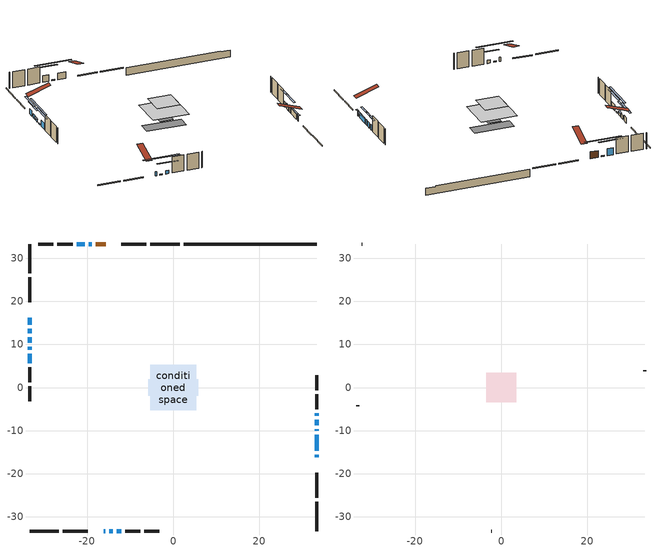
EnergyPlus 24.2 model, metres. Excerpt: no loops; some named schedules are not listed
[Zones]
conditioned space
 floor outside (Floor1 construction): -2,-2 -2,2 2,2 2,-2 z0.52
 floor adiabatic (AdiabaticFloorConstruction): -5.29,-5.29 -5.29,5.29 5.29,5.29 5.29,-5.29 z2.96
 floor foundation (Slab1 construction): -5.84,-1.88 -5.84,1.88 5.84,1.88 5.84,-1.88 z-1.8
 wall outside (RimJoist1 construction): 1.49,33.31 -5.29,33.31 / -33.31,-33.31 -26.52,-33.31 / -33.31,33.31 -33.31,26.52 / 33.31,-33.31 33.31,-26.52 z0.52:0.82
 wall outside (RimJoist2 construction): -6.22,33.31 -12.01,33.31 / -25.6,-33.31 -19.8,-33.31 / -33.31,25.6 -33.31,19.8 / 33.31,-25.6 33.31,-19.8 z0.52:0.82
 wall outside (AdiabaticWallConstruction 1): -15.65,33.31 -17.98,33.31 z0.52:2.55
 wall outside (AdiabaticWallConstruction): -16.17,-33.31 -15.76,-33.31 / -33.31,13.62 -33.31,12.55 z0.52:1.74; -33.31,16.17 -33.31,14.54 / 33.31,-16.17 33.31,-15.61 / 33.31,-10.1 33.31,-9.64 / 33.31,-8.71 33.31,-7.49 / 33.31,-6.56 33.31,-6 z0.52:2.15; 33.31,-14.68 33.31,-11.02 z0.52:2.04; -33.31,11.62 -33.31,10.4 z0.52:1.34; -18.9,33.31 -19.67,33.31 / -14.83,-33.31 -14.07,-33.31 / -33.31,9.47 -33.31,8.71 z0.52:0.83; -20.6,33.31 -22.43,33.31 z0.52:2.55; -13.14,-33.31 -12.12,-33.31 z0.52:1.54; -33.31,7.78 -33.31,5.65 z0.52:2.35
 wall outside (Wall1 construction): -23.36,33.31 -26.87,33.31 / -11.19,-33.31 -7.68,-33.31 / -33.31,4.72 -33.31,1.2 / 33.31,-5.07 33.31,-1.56 z0.52:5.4
 wall outside (Wall2 construction): -27.8,33.31 -31.31,33.31 / -6.75,-33.31 -3.24,-33.31 / -33.31,0.27 -33.31,-3.24 / 33.31,-0.63 33.31,2.88 z0.52:5.4
 wall foundation (FoundationWall1 construction): 2.42,33.31,-1.8 2.42,33.31,0.52 30.22,33.31,0.52 30.22,33.31,0.29 33.31,33.31,0.29 33.31,33.31,-1.8
 window (WindowConstruction 11): -16.17,-33.31 -15.76,-33.31 z0.52:1.74
 window (WindowConstruction 6): -33.31,16.17 -33.31,14.54 z0.52:2.14
 window (WindowConstruction 7): -33.31,13.61 -33.31,12.55 z0.52:1.74
 window (WindowConstruction 8): 33.31,-16.17 33.31,-15.61 z0.52:2.14
 window (WindowConstruction 9): 33.31,-14.68 33.31,-11.02 z0.52:2.04
 window (WindowConstruction 10): -33.31,11.62 -33.31,10.4 z0.52:1.33
 window (WindowConstruction 12): -18.91,33.31 -19.67,33.31 z0.52:0.82
 window (WindowConstruction 13): -14.83,-33.31 -14.07,-33.31 z0.52:0.82
 window (WindowConstruction 14): -33.31,9.47 -33.31,8.71 z0.52:0.82
 window (WindowConstruction): 33.31,-10.1 33.31,-9.64 z0.52:2.14
 window (WindowConstruction 1): 33.31,-8.71 33.31,-7.49 z0.52:2.14
 window (WindowConstruction 2): 33.31,-6.56 33.31,-6 z0.52:2.14
 window (WindowConstruction 3): -20.6,33.31 -22.43,33.31 z0.52:2.55
 window (WindowConstruction 4): -13.14,-33.31 -12.12,-33.31 z0.52:1.53
 window (WindowConstruction 5): -33.31,7.78 -33.31,5.65 z0.52:2.35
 door (Door): -15.65,33.31 -17.98,33.31 z0.52:2.55
 ceiling adiabatic (AdiabaticFloorConstruction): 5.29,-5.29 5.29,5.29 -5.29,5.29 -5.29,-5.29 z2.96
attic - vented
 floor to conditioned space (Floor2 construction Reversed): -3.46,-3.46 -3.46,3.46 3.46,3.46 3.46,-3.46 z5.4
 wall outside (Wall3 construction): -32.24,33.31 -32.38,33.31 / -2.31,-33.31 -2.17,-33.31 / -33.31,-4.17 -33.31,-4.31 / 33.31,3.81 33.31,3.95 z0.52:5.4
 roof outside (Roof1 construction): -14.72,33.31,5.4 -14.72,26.57,7.64 -12.94,26.57,7.64 -12.94,33.31,5.4; -17.1,-33.31,5.4 -17.1,-26.57,7.64 -18.87,-26.57,7.64 -18.87,-33.31,5.4; -33.31,17.1,5.4 -26.57,17.1,7.64 -26.57,18.87,7.64 -33.31,18.87,5.4; 33.31,-17.1,5.4 26.57,-17.1,7.64 26.57,-18.87,7.64 33.31,-18.87,5.4
shading: -33.31,11.97 -33.31,18.75 -33.72,18.75 -33.72,11.97 z4.72; -33.31,9.97 -33.31,16.19 -33.72,16.19 -33.72,9.97 z4.32; 33.31,-15.41 33.31,-16.37 33.72,-16.37 33.72,-15.41 z2.35; 33.31,-10.82 33.31,-14.88 33.72,-14.88 33.72,-10.82 z2.25; -33.31,10.2 -33.31,11.82 -33.72,11.82 -33.72,10.2 z1.53; -24.74,33.31 -13.84,33.31 -13.84,33.72 -24.74,33.72 z5.89; -9,-33.31 -19.9,-33.31 -19.9,-33.72 -9,-33.72 z5.89; -33.31,3.64 -33.31,14.54 -33.72,14.54 -33.72,3.64 z5.89; 33.31,-7.06 33.31,-12.67 33.72,-12.67 33.72,-7.06 z4.72; 33.31,-4.91 33.31,-11.29 33.72,-11.29 33.72,-4.91 z4.72; 33.31,-3.42 33.31,-9.14 33.72,-9.14 33.72,-3.42 z4.72; -25,33.31 -18.02,33.31 -18.02,33.72 -25,33.72 z5.13; -9.54,-33.31 -15.72,-33.31 -15.72,-33.72 -9.54,-33.72 z4.11; -33.31,3.07 -33.31,10.36 -33.72,10.36 -33.72,3.07 z4.93
[Building]
Building 1: Terrain=Suburbs
[Site:Location]
Toronto City Centre_ON: Latitude {deg}=43.63; Longitude {deg}=-79.39; Time Zone {hr}=-5; Elevation {m}=77; Keep Site Location Information=Yes
[Site:GroundTemperature:Shallow]
5.01852, 3.26908, 3.12898, 3.95918, 7.29196, 10.6092, 13.4851, 15.3069, 15.4617, 13.9799, 11.1774, 7.9619
[Site:WaterMainsTemperature]
Calculation Method=Schedule; Temperature Schedule=mains temperature schedule
[Material] Roughness=Rough; Thermal Absorptance=0.9
Name | Thickness {m} | Conductivity {W/m-K} | Density {kg/m3} | Specific Heat {J/kg-K} | Solar Absorptance | Visible Absorptance
asphalt or fiberglass shingles | 0.00635 | 0.162714 | 1121.4 | 1465.45 | 0.95 | 0.95
ceiling loosefill ins | 0.169333 | 0.0480833 | 16.02 | 1046.75 | 0.7 | 0.7
ceiling stud and cavity | 0.1397 | 0.135619 | 65.682 | 1177.47 | 0.7 | 0.7
concrete 4.0 in. | 0.1016 | 1.803125 | 2242.8 | 837.4 | 0.7 | 0.7
concrete 8.0 in. | 0.2032 | 1.803125 | 2242.8 | 837.4 | 0.7 | 0.7
door material | 0.04445 | 0.053851 | 512.64 | 1214.23 | 0.7 | 0.7
exterior vertical ins | 0.00222023 | 0.029427 | 32.04 | 1214.23 | 0.7 | 0.7
floor covering | 0.0127 | 0.0433444 | 54.468 | 1339.84 | 0.6 | 0.6
floor rigid ins | 0.051816 | 0.029427 | 32.04 | 1214.23 | 0.7 | 0.7
floor rigid ins 1; wall rigid ins | 0.512978 | 0.029427 | 32.04 | 1214.23 | 0.7 | 0.7
floor stud and cavity | 0.1397 | 1.36326 | 92.3553 | 1139.71 | 0.7 | 0.7
floor stud and cavity 1 | 0.1397 | 1.75129 | 37.0049 | 1207.88 | 0.7 | 0.7
furniture material conditioned space 1 | 0.1524 | 0.115458 | 640.8 | 1214.23 | 0.6 | 0.6
gypsum board | 0.0127 | 0.160291 | 801 | 837.4 | 0.6 | 0.6
gypsum board 1 | 0.0127 | 0.160291 | 801 | 837.4 | 0.7 | 0.7
osb sheathing 0.5 in. | 0.0127 | 0.115458 | 512.64 | 1214.23 | 0.7 | 0.7
osb sheathing 0.75 in. | 0.01905 | 0.115458 | 512.64 | 1214.23 | 0.7 | 0.7
osb sheathing 2.0 in. | 0.0508 | 0.115458 | 512.64 | 1214.23 | 0.7 | 0.7
rim joist stud and cavity | 0.0508 | 0.0451784 | 125.044 | 1163.47 | 0.6 | 0.6
rim joist stud and cavity 1 | 0.0508 | 0.0332151 | 125.044 | 1163.47 | 0.6 | 0.6
wall stud and cavity | 0.1397 | 0.0819611 | 139.0536 | 1170.24 | 0.7 | 0.7
wall stud and cavity 1 | 0.1397 | 0.0823866 | 139.0536 | 1170.24 | 0.7 | 0.7
wall stud and cavity 2 | 0.0889 | 6.9971 | 50.32683 | 1063.81 | 0.6 | 0.6
wall stud and cavity 3 | 0.0889 | 0.380278 | 52.3479 | 1209.89 | 0.7 | 0.7
wall stud and cavity 4 | 0.0889 | 0.391764 | 83.0341 | 1211.67 | 0.7 | 0.7
wood siding | 0.0254 | 0.102417 | 544.68 | 1172.36 | 0.74 | 0.74
wood siding 1 | 0.00254 | 0.102417 | 544.68 | 1172.36 | 0.74 | 0.74
wood siding 2; wood siding 3; wood siding 4 | 0.0254 | 0.102417 | 544.68 | 1172.36 | 0.7 | 0.7
[WindowMaterial:SimpleGlazingSystem]
Name | U-Factor {W/m2-K} | Solar Heat Gain Coefficient
WindowMaterial | 3.13085 | 0.48
WindowMaterial 1 | 2.90827 | 0.68
WindowMaterial 10 | 3.026374 | 0.54
WindowMaterial 11 | 3.06442 | 0.51
WindowMaterial 2 | 2.96903 | 0.62
WindowMaterial 3 | 2.97584 | 0.59
WindowMaterial 4 | 2.938365 | 0.65
WindowMaterial 5 | 2.881585 | 0.7
WindowMaterial 6 | 2.89578 | 0.69
WindowMaterial 7 | 2.927009 | 0.66
WindowMaterial 8 | 2.91111 | 0.68
WindowMaterial 9 | 2.983789 | 0.6
[Construction]
AdiabaticFloorConstruction: floor stud and cavity 1, floor rigid ins 1, osb sheathing 0.75 in., floor covering
AdiabaticWallConstruction: wood siding 3, wall rigid ins, wall stud and cavity 3, gypsum board
AdiabaticWallConstruction 1: wood siding 4, wall rigid ins, wall stud and cavity 3, gypsum board
Door: door material
Floor1 construction: floor stud and cavity, floor rigid ins, osb sheathing 0.75 in., floor covering
Floor2 construction Reversed: gypsum board, ceiling stud and cavity, ceiling loosefill ins
FoundationWall1 construction: concrete 8.0 in., gypsum board 1
furniture construction conditioned space 1: furniture material conditioned space 1
PartitionWallConstruction: gypsum board, wall stud and cavity 4, gypsum board
RimJoist1 construction: wood siding 2, osb sheathing 2.0 in., rim joist stud and cavity
RimJoist2 construction: wood siding 2, osb sheathing 2.0 in., rim joist stud and cavity 1
Roof1 construction: asphalt or fiberglass shingles
Slab1 construction: concrete 4.0 in.
Wall1 construction: wood siding, osb sheathing 0.5 in., wall stud and cavity, gypsum board
Wall2 construction: wood siding, osb sheathing 0.5 in., wall stud and cavity 1, gypsum board
Wall3 construction: wood siding 1, wall stud and cavity 2
WindowConstruction: WindowMaterial
WindowConstruction 1: WindowMaterial 1
WindowConstruction 10: WindowMaterial 9
WindowConstruction 11: WindowMaterial 10
WindowConstruction 12; WindowConstruction 13; WindowConstruction 14: WindowMaterial 11
WindowConstruction 2; WindowConstruction 8: WindowMaterial 2
WindowConstruction 3: WindowMaterial 3
WindowConstruction 4: WindowMaterial 4
WindowConstruction 5: WindowMaterial 5
WindowConstruction 6: WindowMaterial 6
WindowConstruction 7: WindowMaterial 7
WindowConstruction 9: WindowMaterial 8
[Zone] Multiplier=1; Part of Total Floor Area=Yes
Name | Volume {m3}
attic - vented | 17.4779
conditioned space | 399.8
[Space]
Name | Zone | Volume {m3}
attic - vented 1 | attic - vented | 17.4779
conditioned space 1 | conditioned space | 399.8
[ZoneInfiltration:EffectiveLeakageArea]
infil attic - vented 1: Zone or Space=attic - vented 1; Schedule=Always On Discrete; Effective Air Leakage Area {cm2}=2017.26; Stack Coefficient=0.000495394; Wind Coefficient=1.50382e-05
[ZoneMixing]
whole house fan mix: Zone or Space=attic - vented; Schedule=Always On Continuous; Design Flow Rate Calculation Method=Flow/Zone; Design Flow Rate {m3/s}=0; Source Zone or Space=conditioned space
[SurfaceProperty:ExposedFoundationPerimeter]
Slab1: Exposed Perimeter Calculation Method=TotalExposedPerimeter; Total Exposed Perimeter {m}=30.888
[InternalMass] Zone or ZoneList=conditioned space; Space or SpaceList=conditioned space 1
Name | Construction | Surface Area {m2}
furniture mass conditioned space 1 | furniture construction conditioned space 1 | 68.6803
partition wall mass | PartitionWallConstruction | 171.701
[Lights]
interior lighting: Zone or ZoneList or Space or SpaceList=conditioned space 1; Schedule=interior lighting schedule; Design Level Calculation Method=LightingLevel; Lighting Level {W}=343.2; Return Air Fraction=0; Fraction Radiant=0.6; Fraction Visible=0.2; Fraction Replaceable=1
[People]
occupants: Zone or ZoneList or Space or SpaceList=conditioned space 1; Number of People Schedule=occupants schedule; Number of People Calculation Method=People; Number of People=3; Fraction Radiant=0.314171; Sensible Heat Fraction=0.56303; Activity Level Schedule=occupants activity schedule; Carbon Dioxide Generation Rate {m3/s-W}=0; Enable ASHRAE 55 Comfort Warnings=No; Mean Radiant Temperature Calculation Type=EnclosureAveraged
[ElectricEquipment] Zone or ZoneList or Space or SpaceList=conditioned space 1; Design Level Calculation Method=EquipmentLevel
Name | Schedule | Design Level {W} | Fraction Latent | Fraction Radiant | Fraction Lost
clothes dryer | clothes dryer schedule | 140.772 | 0.015 | 0.081 | 0.85
clothes washer | clothes washer schedule | 32.1985 | 0.03 | 0.162 | 0.7
cooking range | cooking range schedule | 215.147 | 0.08 | 0.432 | 0.2
dishwasher | dishwasher schedule | 66.8632 | 0.3 | 0.18 | 0.4
fridge | fridge schedule | 72.9452 | 0 | 0.6 | 0
mech vent bath fan 0 | mech vent bath fan 0 schedule | 2.2 | 0 | 0 | 1
mech vent bath fan 1 | mech vent bath fan 1 schedule | 2.2 | 0 | 0 | 1
mech vent house fan | mech vent house fan schedule | 0 | 0 | 0 | 1
mech vent house fan cfis | mech vent house fan cfis schedule | 0 | 0 | 0 | 0
mech vent range fan 0 | mech vent range fan 0 schedule | 2.2 | 0 | 0 | 1
misc plug loads | misc plug loads schedule | 494.7 | 0.045 | 0.513 | 0.1
whole house fan | Always On Discrete | 0 | 0 | 0 | 1
[OtherEquipment] Zone or ZoneList or Space or SpaceList=conditioned space 1; Design Level Calculation Method=EquipmentLevel
Name | Fuel Type | Schedule | Design Level {W} | Fraction Latent | Fraction Radiant | Fraction Lost
clothes dryer 1 | Electricity | clothes dryer schedule | 0 | 0.015 | 0.081 | 0.85
cooking range 1 | Electricity | cooking range schedule | 0 | 0.08 | 0.432 | 0.2
general water use latent | None | general water use schedule | 62.594 | 1 | 0 | 0
general water use sensible | None | general water use schedule | -61.6891 | 0 | 0.6 | 0
mech vent house fan latent load | None | Always On Discrete | 0 | 1 | 0 | 0
mech vent house fan sensible load | None | Always On Discrete | 0 | 0 | 0 | 0
water heater energy adjustment1 | NaturalGas | Always On Discrete | 0.01 | 0 | 0 | 1
[ZoneInfiltration:DesignFlowRate] Zone or ZoneList or Space or SpaceList=conditioned space 1; Schedule=Always On Discrete; Design Flow Rate Calculation Method=Flow/Zone; Design Flow Rate {m3/s}=0
infil flow; natural vent flow; whole house fan flow
[AvailabilityManager:Scheduled]
central ac and furnace airloop Availability Manager: Schedule=Always On Discrete
[Foundation:Kiva]
Foundation Kiva 1: Initial Indoor Air Temperature {C}=18; Wall Height Above Grade {m}=0.519989; Wall Depth Below Slab {m}=0.2032; Custom Block Material Name 1=exterior vertical ins; Custom Block Depth 1 {m}=2.31999; Custom Block X Position 1 {m}=0.2159; Custom Block Z Position 1 {m}=0
[Foundation:Kiva:Settings]
Soil Conductivity {W/m-K}=0.849921; Soil Density {kg/m3}=1842.3; Soil Specific Heat {J/kg-K}=418.7; Ground Solar Absorptivity=0.9; Ground Thermal Absorptivity=0.9; Ground Surface Roughness {m}=0.03; Far-Field Width {m}=40; Deep-Ground Boundary Condition=ZeroFlux; Deep-Ground Depth {m}=40; Minimum Cell Dimension {m}=0.2; Maximum Cell Growth Coefficient=3; Simulation Timestep=Timestep
[Exterior:Lights]
exterior lighting: Schedule=exterior lighting schedule; Design Level {W}=75.6
[EnergyManagementSystem:GlobalVariable]
central_ac_and_furnace_airloop_Fan_RTF
infil_program_Qfan
infil_program_Qinf
natural_vent_program_Qnv
natural_vent_program_Qwhf
[EnergyManagementSystem:Sensor]
Name | Output:Variable or Output:Meter Index Key | Output:Variable or Output:Meter
airflow_gain | infil flow | Infiltration Sensible Heat Gain Energy
airflow_gain_1 | natural vent flow | Infiltration Sensible Heat Gain Energy
airflow_gain_2 | whole house fan flow | Infiltration Sensible Heat Gain Energy
airflow_loss | infil flow | Infiltration Sensible Heat Loss Energy
airflow_loss_1 | natural vent flow | Infiltration Sensible Heat Loss Energy
airflow_loss_2 | whole house fan flow | Infiltration Sensible Heat Loss Energy
clg_load_cond |  | Cooling:EnergyTransfer:Zone:CONDITIONED SPACE
clg_sp_s; clg_sp_s_1 | cooling setpoint | Schedule Value
clothes_dryer_exhaust_0_sch_s | clothes dryer exhaust 0 schedule | Schedule Value
cool_season | cooling season schedule | Schedule Value
htg_load_cond |  | Heating:EnergyTransfer:Zone:CONDITIONED SPACE
htg_sp_s; htg_sp_s_1 | heating setpoint | Schedule Value
ig_ee_conv | clothes dryer | Electric Equipment Convective Heating Energy
ig_ee_conv_2 | cooking range | Electric Equipment Convective Heating Energy
ig_ee_conv_4 | fridge | Electric Equipment Convective Heating Energy
ig_ee_conv_5 | misc plug loads | Electric Equipment Convective Heating Energy
ig_ee_conv_6 | whole house fan | Electric Equipment Convective Heating Energy
ig_ee_rad | clothes dryer | Electric Equipment Radiant Heating Energy
ig_ee_rad_2 | cooking range | Electric Equipment Radiant Heating Energy
ig_ee_rad_4 | fridge | Electric Equipment Radiant Heating Energy
ig_ee_rad_5 | misc plug loads | Electric Equipment Radiant Heating Energy
ig_ee_rad_6 | whole house fan | Electric Equipment Radiant Heating Energy
ig_lgt_conv | interior lighting | Lights Convective Heating Energy
ig_lgt_rad | interior lighting | Lights Radiant Heating Energy
ig_lgt_vis | interior lighting | Lights Visible Radiation Heating Energy
ig_oe_conv | clothes dryer 1 | Other Equipment Convective Heating Energy
ig_oe_conv_1 | cooking range 1 | Other Equipment Convective Heating Energy
ig_oe_conv_2 | general water use latent | Other Equipment Convective Heating Energy
ig_oe_conv_3 | general water use sensible | Other Equipment Convective Heating Energy
ig_oe_conv_4 | water heater energy adjustment1 | Other Equipment Convective Heating Energy
ig_oe_rad | clothes dryer 1 | Other Equipment Radiant Heating Energy
ig_oe_rad_1 | cooking range 1 | Other Equipment Radiant Heating Energy
ig_oe_rad_2 | general water use latent | Other Equipment Radiant Heating Energy
ig_oe_rad_3 | general water use sensible | Other Equipment Radiant Heating Energy
ig_oe_rad_4 | water heater energy adjustment1 | Other Equipment Radiant Heating Energy
ig_ppl_conv | occupants | People Convective Heating Energy
ig_ppl_rad | occupants | People Radiant Heating Energy
im_conv | furniture mass conditioned space 1 | Surface Inside Face Convection Heat Gain Energy
im_conv_1 | partition wall mass | Surface Inside Face Convection Heat Gain Energy
im_ig | furniture mass conditioned space 1 | Surface Inside Face Internal Gains Radiation Heat Gain Energy
im_ig_1 | partition wall mass | Surface Inside Face Internal Gains Radiation Heat Gain Energy
im_lgt | furniture mass conditioned space 1 | Surface Inside Face Lights Radiation Heat Gain Energy
im_lgt_1 | partition wall mass | Surface Inside Face Lights Radiation Heat Gain Energy
im_sol | furniture mass conditioned space 1 | Surface Inside Face Solar Radiation Heat Gain Energy
im_sol_1 | partition wall mass | Surface Inside Face Solar Radiation Heat Gain Energy
im_surf | furniture mass conditioned space 1 | Surface Inside Face Net Surface Thermal Radiation Heat Gain Energy
im_surf_1 | partition wall mass | Surface Inside Face Net Surface Thermal Radiation Heat Gain Energy
mech_vent_bath_fan_0_sch_s | mech vent bath fan 0 schedule | Schedule Value
mech_vent_bath_fan_1_sch_s | mech vent bath fan 1 schedule | Schedule Value
mech_vent_range_fan_0_sch_s | mech vent range fan 0 schedule | Schedule Value
mv_conv | mech vent bath fan 0 | Electric Equipment Convective Heating Energy
mv_conv_1 | mech vent bath fan 1 | Electric Equipment Convective Heating Energy
mv_conv_2 | mech vent house fan | Electric Equipment Convective Heating Energy
mv_conv_3 | mech vent house fan cfis | Electric Equipment Convective Heating Energy
mv_conv_4 | mech vent range fan 0 | Electric Equipment Convective Heating Energy
mv_conv_5 | mech vent house fan latent load | Other Equipment Convective Heating Energy
mv_conv_6 | mech vent house fan sensible load | Other Equipment Convective Heating Energy
mv_rad | mech vent bath fan 0 | Electric Equipment Radiant Heating Energy
mv_rad_1 | mech vent bath fan 1 | Electric Equipment Radiant Heating Energy
mv_rad_2 | mech vent house fan | Electric Equipment Radiant Heating Energy
mv_rad_3 | mech vent house fan cfis | Electric Equipment Radiant Heating Energy
mv_rad_4 | mech vent range fan 0 | Electric Equipment Radiant Heating Energy
mv_rad_5 | mech vent house fan latent load | Other Equipment Radiant Heating Energy
mv_rad_6 | mech vent house fan sensible load | Other Equipment Radiant Heating Energy
natural_vent_s | natural vent schedule | Schedule Value
out_pb_s |  | Site Outdoor Air Barometric Pressure
out_wt_s |  | Site Outdoor Air Humidity Ratio
site_vw_s |  | Site Wind Speed
ss_back_out | Window1 | Surface Window Shortwave from Zone Back Out Window Heat Transfer Rate
ss_back_out_1 | Window10 | Surface Window Shortwave from Zone Back Out Window Heat Transfer Rate
ss_back_out_10 | Window5 | Surface Window Shortwave from Zone Back Out Window Heat Transfer Rate
ss_back_out_11 | Window6 | Surface Window Shortwave from Zone Back Out Window Heat Transfer Rate
ss_back_out_12 | Window7 | Surface Window Shortwave from Zone Back Out Window Heat Transfer Rate
ss_back_out_13 | Window8 | Surface Window Shortwave from Zone Back Out Window Heat Transfer Rate
ss_back_out_14 | Window9 | Surface Window Shortwave from Zone Back Out Window Heat Transfer Rate
ss_back_out_2 | Window11 | Surface Window Shortwave from Zone Back Out Window Heat Transfer Rate
ss_back_out_3 | Window12 | Surface Window Shortwave from Zone Back Out Window Heat Transfer Rate
ss_back_out_4 | Window13 | Surface Window Shortwave from Zone Back Out Window Heat Transfer Rate
ss_back_out_5 | Window16 | Surface Window Shortwave from Zone Back Out Window Heat Transfer Rate
ss_back_out_6 | Window18 | Surface Window Shortwave from Zone Back Out Window Heat Transfer Rate
ss_back_out_7 | Window19 | Surface Window Shortwave from Zone Back Out Window Heat Transfer Rate
ss_back_out_8 | Window20 | Surface Window Shortwave from Zone Back Out Window Heat Transfer Rate
ss_back_out_9 | Window3 | Surface Window Shortwave from Zone Back Out Window Heat Transfer Rate
ss_conv | Door1 | Surface Inside Face Convection Heat Gain Energy
ss_conv_1 | Window1 | Surface Inside Face Convection Heat Gain Energy
ss_conv_10 | Window3 | Surface Inside Face Convection Heat Gain Energy
ss_conv_11 | Window5 | Surface Inside Face Convection Heat Gain Energy
ss_conv_12 | Window6 | Surface Inside Face Convection Heat Gain Energy
ss_conv_13 | Window7 | Surface Inside Face Convection Heat Gain Energy
ss_conv_14 | Window8 | Surface Inside Face Convection Heat Gain Energy
ss_conv_15 | Window9 | Surface Inside Face Convection Heat Gain Energy
ss_conv_2 | Window10 | Surface Inside Face Convection Heat Gain Energy
ss_conv_3 | Window11 | Surface Inside Face Convection Heat Gain Energy
ss_conv_4 | Window12 | Surface Inside Face Convection Heat Gain Energy
ss_conv_5 | Window13 | Surface Inside Face Convection Heat Gain Energy
ss_conv_6 | Window16 | Surface Inside Face Convection Heat Gain Energy
ss_conv_7 | Window18 | Surface Inside Face Convection Heat Gain Energy
ss_conv_8 | Window19 | Surface Inside Face Convection Heat Gain Energy
ss_conv_9 | Window20 | Surface Inside Face Convection Heat Gain Energy
ss_ig | Door1 | Surface Inside Face Internal Gains Radiation Heat Gain Energy
ss_ig_1 | Window1 | Surface Inside Face Internal Gains Radiation Heat Gain Energy
ss_ig_10 | Window3 | Surface Inside Face Internal Gains Radiation Heat Gain Energy
ss_ig_11 | Window5 | Surface Inside Face Internal Gains Radiation Heat Gain Energy
ss_ig_12 | Window6 | Surface Inside Face Internal Gains Radiation Heat Gain Energy
ss_ig_13 | Window7 | Surface Inside Face Internal Gains Radiation Heat Gain Energy
ss_ig_14 | Window8 | Surface Inside Face Internal Gains Radiation Heat Gain Energy
ss_ig_15 | Window9 | Surface Inside Face Internal Gains Radiation Heat Gain Energy
ss_ig_2 | Window10 | Surface Inside Face Internal Gains Radiation Heat Gain Energy
ss_ig_3 | Window11 | Surface Inside Face Internal Gains Radiation Heat Gain Energy
ss_ig_4 | Window12 | Surface Inside Face Internal Gains Radiation Heat Gain Energy
ss_ig_5 | Window13 | Surface Inside Face Internal Gains Radiation Heat Gain Energy
ss_ig_6 | Window16 | Surface Inside Face Internal Gains Radiation Heat Gain Energy
ss_ig_7 | Window18 | Surface Inside Face Internal Gains Radiation Heat Gain Energy
ss_ig_8 | Window19 | Surface Inside Face Internal Gains Radiation Heat Gain Energy
ss_ig_9 | Window20 | Surface Inside Face Internal Gains Radiation Heat Gain Energy
ss_lgt | Door1 | Surface Inside Face Lights Radiation Heat Gain Energy
ss_sol | Door1 | Surface Inside Face Solar Radiation Heat Gain Energy
ss_surf | Door1 | Surface Inside Face Net Surface Thermal Radiation Heat Gain Energy
ss_surf_1 | Window1 | Surface Inside Face Net Surface Thermal Radiation Heat Gain Energy
ss_surf_10 | Window3 | Surface Inside Face Net Surface Thermal Radiation Heat Gain Energy
ss_surf_11 | Window5 | Surface Inside Face Net Surface Thermal Radiation Heat Gain Energy
ss_surf_12 | Window6 | Surface Inside Face Net Surface Thermal Radiation Heat Gain Energy
ss_surf_13 | Window7 | Surface Inside Face Net Surface Thermal Radiation Heat Gain Energy
ss_surf_14 | Window8 | Surface Inside Face Net Surface Thermal Radiation Heat Gain Energy
ss_surf_15 | Window9 | Surface Inside Face Net Surface Thermal Radiation Heat Gain Energy
ss_surf_2 | Window10 | Surface Inside Face Net Surface Thermal Radiation Heat Gain Energy
ss_surf_3 | Window11 | Surface Inside Face Net Surface Thermal Radiation Heat Gain Energy
ss_surf_4 | Window12 | Surface Inside Face Net Surface Thermal Radiation Heat Gain Energy
ss_surf_5 | Window13 | Surface Inside Face Net Surface Thermal Radiation Heat Gain Energy
ss_surf_6 | Window16 | Surface Inside Face Net Surface Thermal Radiation Heat Gain Energy
ss_surf_7 | Window18 | Surface Inside Face Net Surface Thermal Radiation Heat Gain Energy
ss_surf_8 | Window19 | Surface Inside Face Net Surface Thermal Radiation Heat Gain Energy
ss_surf_9 | Window20 | Surface Inside Face Net Surface Thermal Radiation Heat Gain Energy
ss_trans_in | Window1 | Surface Window Transmitted Solar Radiation Rate
ss_trans_in_1 | Window10 | Surface Window Transmitted Solar Radiation Rate
ss_trans_in_10 | Window5 | Surface Window Transmitted Solar Radiation Rate
